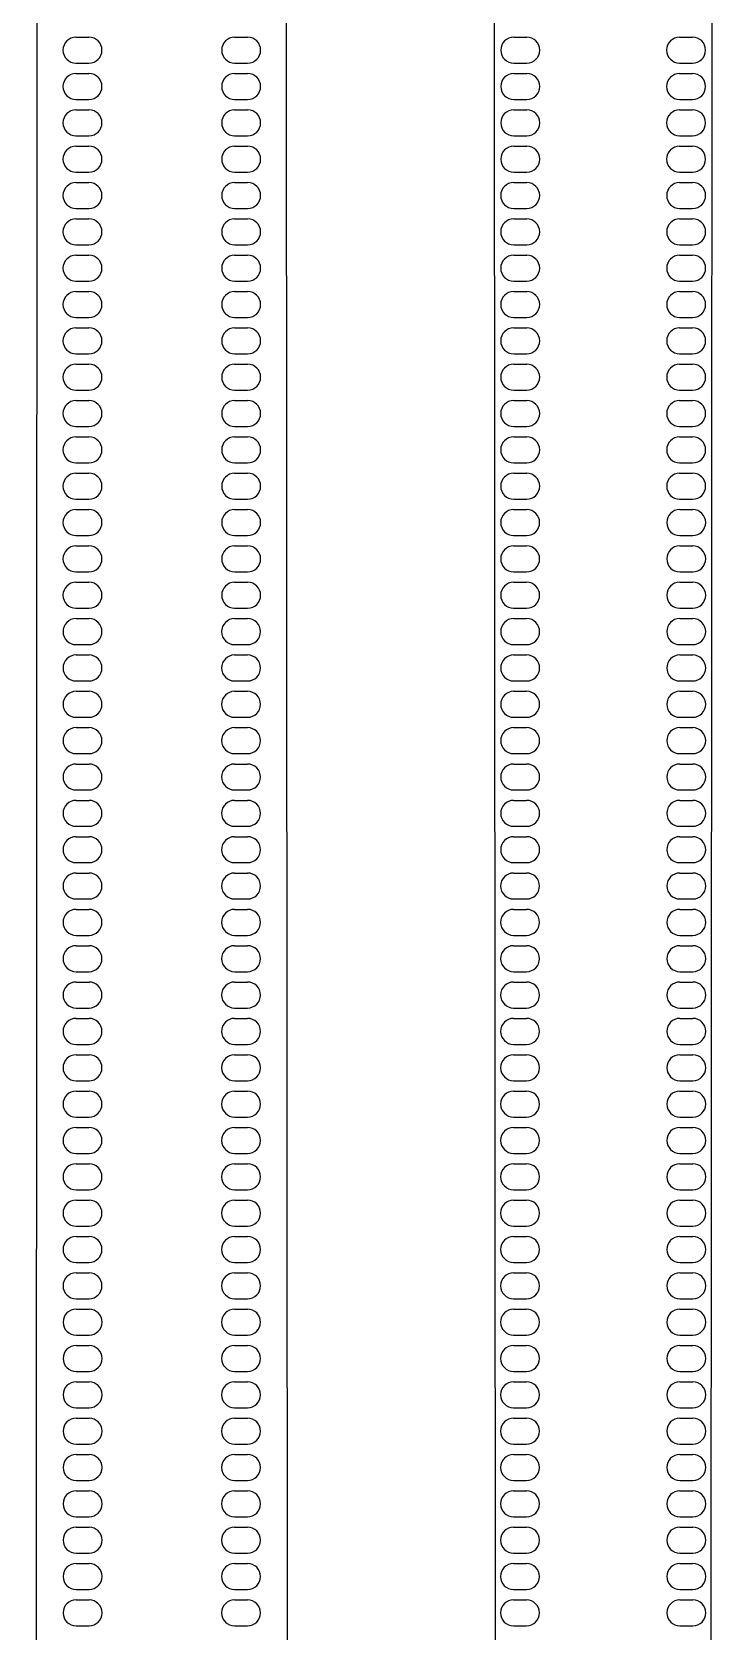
# Model space of a CAD drawing. Header units: millimetres. Extents: x -12.5 to 12.5, y -37.5 to 37.5.
# Drawn here: x -1.1 to 0.225, y -9.285 to -6.205 of the extents above; entities that cross this region are included whole.
import ezdxf

# ---------------------------------------------------------------- set-up
doc = ezdxf.new("R2010")
doc.units = ezdxf.units.MM

msp = doc.modelspace()

# ---------------------------------------------------------------- linework, layer by layer
at = {"color": 7, "linetype": 'Continuous'}
for p, q in [((-1.075, 24), (-1.1, -25)), ((-0.6, -25), (-0.625, 24)), ((-0.225, 24), (-0.2059, -13.45)), ((0.2059, -13.45), (0.225, 24)), ((-1.0153, -6.215), (-0.9903, -6.215)), ((-0.7097, -6.215), (-0.6847, -6.215)), ((-0.1722, -6.215), (-0.1472, -6.215)), ((0.1472, -6.215), (0.1722, -6.215)), ((-1.0153, -6.265), (-0.9903, -6.265)), ((-0.7097, -6.265), (-0.6847, -6.265)), ((-0.1722, -6.265), (-0.1472, -6.265)), ((0.1472, -6.265), (0.1722, -6.265)), ((-1.0153, -6.285), (-0.9903, -6.285)), ((-0.7097, -6.285), (-0.6847, -6.285)), ((-0.1722, -6.285), (-0.1472, -6.285)), ((0.1472, -6.285), (0.1722, -6.285)), ((-1.0153, -6.335), (-0.9903, -6.335)), ((-0.7097, -6.335), (-0.6847, -6.335)), ((-0.1722, -6.335), (-0.1472, -6.335)), ((0.1472, -6.335), (0.1722, -6.335)), ((-1.0153, -6.355), (-0.9903, -6.355)), ((-0.7097, -6.355), (-0.6847, -6.355)), ((-0.1722, -6.355), (-0.1472, -6.355)), ((0.1472, -6.355), (0.1722, -6.355)), ((-1.0153, -6.405), (-0.9903, -6.405)), ((-0.7097, -6.405), (-0.6847, -6.405)), ((-0.1722, -6.405), (-0.1472, -6.405)), ((0.1472, -6.405), (0.1722, -6.405)), ((-1.0153, -6.425), (-0.9903, -6.425)), ((-0.7097, -6.425), (-0.6847, -6.425)), ((-0.1722, -6.425), (-0.1472, -6.425)), ((0.1472, -6.425), (0.1722, -6.425)), ((-1.0153, -6.475), (-0.9903, -6.475)), ((-1.0153, -6.495), (-0.9903, -6.495)), ((-0.7097, -6.475), (-0.6847, -6.475)), ((-0.7097, -6.495), (-0.6847, -6.495)), ((-0.1723, -6.495), (-0.1473, -6.495)), ((-0.1722, -6.475), (-0.1472, -6.475)), ((0.1472, -6.475), (0.1722, -6.475)), ((0.1473, -6.495), (0.1723, -6.495)), ((-1.0153, -6.545), (-0.9903, -6.545)), ((-0.7097, -6.545), (-0.6847, -6.545)), ((-0.1723, -6.545), (-0.1473, -6.545)), ((0.1473, -6.545), (0.1723, -6.545)), ((-1.0153, -6.565), (-0.9903, -6.565)), ((-0.7097, -6.565), (-0.6847, -6.565)), ((-0.1723, -6.565), (-0.1473, -6.565)), ((0.1473, -6.565), (0.1723, -6.565)), ((-1.0153, -6.615), (-0.9903, -6.615)), ((-0.7097, -6.615), (-0.6847, -6.615)), ((-0.1723, -6.615), (-0.1473, -6.615)), ((0.1473, -6.615), (0.1723, -6.615)), ((-1.0153, -6.635), (-0.9903, -6.635)), ((-0.7097, -6.635), (-0.6847, -6.635)), ((-0.1723, -6.635), (-0.1473, -6.635)), ((0.1473, -6.635), (0.1723, -6.635)), ((-1.0153, -6.685), (-0.9903, -6.685)), ((-1.0153, -6.705), (-0.9903, -6.705)), ((-0.7097, -6.685), (-0.6847, -6.685)), ((-0.7097, -6.705), (-0.6847, -6.705)), ((-0.1723, -6.685), (-0.1473, -6.685)), ((-0.1723, -6.705), (-0.1473, -6.705)), ((0.1473, -6.685), (0.1723, -6.685)), ((0.1473, -6.705), (0.1723, -6.705)), ((-1.0153, -6.755), (-0.9903, -6.755)), ((-1.0153, -6.775), (-0.9903, -6.775)), ((-0.7097, -6.755), (-0.6847, -6.755)), ((-0.7097, -6.775), (-0.6847, -6.775)), ((-0.1723, -6.755), (-0.1473, -6.755)), ((-0.1723, -6.775), (-0.1473, -6.775)), ((0.1473, -6.755), (0.1723, -6.755)), ((0.1473, -6.775), (0.1723, -6.775)), ((-1.0153, -6.825), (-0.9903, -6.825)), ((-0.7097, -6.825), (-0.6847, -6.825)), ((-0.1723, -6.825), (-0.1473, -6.825)), ((0.1473, -6.825), (0.1723, -6.825)), ((-1.0153, -6.845), (-0.9903, -6.845)), ((-0.7097, -6.845), (-0.6847, -6.845)), ((-0.1723, -6.845), (-0.1473, -6.845)), ((0.1473, -6.845), (0.1723, -6.845)), ((-1.0153, -6.895), (-0.9903, -6.895)), ((-0.7097, -6.895), (-0.6847, -6.895)), ((-0.1723, -6.895), (-0.1473, -6.895)), ((0.1473, -6.895), (0.1723, -6.895)), ((-1.0153, -6.915), (-0.9903, -6.915)), ((-0.7097, -6.915), (-0.6847, -6.915)), ((-0.1723, -6.915), (-0.1473, -6.915)), ((0.1473, -6.915), (0.1723, -6.915)), ((-1.0153, -6.965), (-0.9903, -6.965)), ((-1.0153, -6.985), (-0.9903, -6.985)), ((-0.7097, -6.965), (-0.6847, -6.965)), ((-0.7097, -6.985), (-0.6847, -6.985)), ((-0.1723, -6.965), (-0.1473, -6.965)), ((-0.1723, -6.985), (-0.1473, -6.985)), ((0.1473, -6.965), (0.1723, -6.965)), ((0.1473, -6.985), (0.1723, -6.985)), ((-1.0153, -7.035), (-0.9903, -7.035)), ((-0.7097, -7.035), (-0.6847, -7.035)), ((-0.1723, -7.035), (-0.1473, -7.035)), ((0.1473, -7.035), (0.1723, -7.035)), ((-1.0153, -7.055), (-0.9903, -7.055)), ((-0.7097, -7.055), (-0.6847, -7.055)), ((-0.1723, -7.055), (-0.1473, -7.055)), ((0.1473, -7.055), (0.1723, -7.055)), ((-1.0153, -7.105), (-0.9903, -7.105)), ((-0.7097, -7.105), (-0.6847, -7.105)), ((-0.1723, -7.105), (-0.1473, -7.105)), ((0.1473, -7.105), (0.1723, -7.105)), ((-1.0153, -7.125), (-0.9903, -7.125)), ((-0.7097, -7.125), (-0.6847, -7.125)), ((-0.1724, -7.125), (-0.1474, -7.125)), ((0.1474, -7.125), (0.1724, -7.125)), ((-1.0153, -7.175), (-0.9903, -7.175)), ((-0.7097, -7.175), (-0.6847, -7.175)), ((-0.1724, -7.175), (-0.1474, -7.175)), ((0.1474, -7.175), (0.1724, -7.175)), ((-1.0153, -7.195), (-0.9903, -7.195)), ((-0.7097, -7.195), (-0.6847, -7.195)), ((-0.1724, -7.195), (-0.1474, -7.195)), ((0.1474, -7.195), (0.1724, -7.195)), ((-1.0153, -7.245), (-0.9903, -7.245)), ((-1.0153, -7.265), (-0.9903, -7.265)), ((-0.7097, -7.245), (-0.6847, -7.245)), ((-0.7097, -7.265), (-0.6847, -7.265)), ((-0.1724, -7.245), (-0.1474, -7.245)), ((-0.1724, -7.265), (-0.1474, -7.265)), ((0.1474, -7.245), (0.1724, -7.245)), ((0.1474, -7.265), (0.1724, -7.265)), ((-1.0153, -7.315), (-0.9903, -7.315)), ((-0.7097, -7.315), (-0.6847, -7.315)), ((-0.1724, -7.315), (-0.1474, -7.315)), ((0.1474, -7.315), (0.1724, -7.315)), ((-1.0152, -7.335), (-0.9902, -7.335)), ((-0.7098, -7.335), (-0.6848, -7.335)), ((-0.1724, -7.335), (-0.1474, -7.335)), ((0.1474, -7.335), (0.1724, -7.335)), ((-1.0152, -7.385), (-0.9902, -7.385)), ((-0.7098, -7.385), (-0.6848, -7.385)), ((-0.1724, -7.385), (-0.1474, -7.385)), ((0.1474, -7.385), (0.1724, -7.385)), ((-1.0152, -7.405), (-0.9902, -7.405)), ((-0.7098, -7.405), (-0.6848, -7.405)), ((-0.1724, -7.405), (-0.1474, -7.405)), ((0.1474, -7.405), (0.1724, -7.405)), ((-1.0152, -7.455), (-0.9902, -7.455)), ((-1.0152, -7.475), (-0.9902, -7.475)), ((-0.7098, -7.455), (-0.6848, -7.455)), ((-0.7098, -7.475), (-0.6848, -7.475)), ((-0.1724, -7.455), (-0.1474, -7.455)), ((-0.1724, -7.475), (-0.1474, -7.475)), ((0.1474, -7.455), (0.1724, -7.455)), ((0.1474, -7.475), (0.1724, -7.475)), ((-1.0152, -7.525), (-0.9902, -7.525)), ((-1.0152, -7.545), (-0.9902, -7.545)), ((-0.7098, -7.525), (-0.6848, -7.525)), ((-0.7098, -7.545), (-0.6848, -7.545)), ((-0.1724, -7.525), (-0.1474, -7.525)), ((-0.1724, -7.545), (-0.1474, -7.545)), ((0.1474, -7.525), (0.1724, -7.525)), ((0.1474, -7.545), (0.1724, -7.545)), ((-1.0152, -7.595), (-0.9902, -7.595)), ((-0.7098, -7.595), (-0.6848, -7.595)), ((-0.1724, -7.595), (-0.1474, -7.595)), ((0.1474, -7.595), (0.1724, -7.595)), ((-1.0152, -7.615), (-0.9902, -7.615)), ((-0.7098, -7.615), (-0.6848, -7.615)), ((-0.1724, -7.615), (-0.1474, -7.615)), ((0.1474, -7.615), (0.1724, -7.615)), ((-1.0152, -7.665), (-0.9902, -7.665)), ((-0.7098, -7.665), (-0.6848, -7.665)), ((-0.1724, -7.665), (-0.1474, -7.665)), ((0.1474, -7.665), (0.1724, -7.665)), ((-1.0152, -7.685), (-0.9902, -7.685)), ((-0.7098, -7.685), (-0.6848, -7.685)), ((-0.1724, -7.685), (-0.1474, -7.685)), ((0.1474, -7.685), (0.1724, -7.685)), ((-1.0152, -7.735), (-0.9902, -7.735)), ((-1.0152, -7.755), (-0.9902, -7.755)), ((-0.7098, -7.735), (-0.6848, -7.735)), ((-0.7098, -7.755), (-0.6848, -7.755)), ((-0.1724, -7.735), (-0.1474, -7.735)), ((-0.1724, -7.755), (-0.1474, -7.755)), ((0.1474, -7.735), (0.1724, -7.735)), ((0.1474, -7.755), (0.1724, -7.755)), ((-1.0152, -7.805), (-0.9902, -7.805)), ((-0.7098, -7.805), (-0.6848, -7.805)), ((-0.1724, -7.805), (-0.1474, -7.805)), ((0.1474, -7.805), (0.1724, -7.805)), ((-1.0152, -7.825), (-0.9902, -7.825)), ((-0.7098, -7.825), (-0.6848, -7.825)), ((-0.1725, -7.825), (-0.1475, -7.825)), ((0.1475, -7.825), (0.1725, -7.825)), ((-1.0152, -7.875), (-0.9902, -7.875)), ((-0.7098, -7.875), (-0.6848, -7.875)), ((-0.1725, -7.875), (-0.1475, -7.875)), ((0.1475, -7.875), (0.1725, -7.875)), ((-1.0152, -7.895), (-0.9902, -7.895)), ((-0.7098, -7.895), (-0.6848, -7.895)), ((-0.1725, -7.895), (-0.1475, -7.895)), ((0.1475, -7.895), (0.1725, -7.895)), ((-1.0152, -7.945), (-0.9902, -7.945)), ((-0.7098, -7.945), (-0.6848, -7.945)), ((-0.1725, -7.945), (-0.1475, -7.945)), ((0.1475, -7.945), (0.1725, -7.945)), ((-1.0152, -7.965), (-0.9902, -7.965)), ((-0.7098, -7.965), (-0.6848, -7.965)), ((-0.1725, -7.965), (-0.1475, -7.965)), ((0.1475, -7.965), (0.1725, -7.965)), ((-1.0152, -8.015), (-0.9902, -8.015)), ((-1.0152, -8.035), (-0.9902, -8.035)), ((-0.7098, -8.015), (-0.6848, -8.015)), ((-0.7098, -8.035), (-0.6848, -8.035)), ((-0.1725, -8.015), (-0.1475, -8.015)), ((-0.1725, -8.035), (-0.1475, -8.035)), ((0.1475, -8.015), (0.1725, -8.015)), ((0.1475, -8.035), (0.1725, -8.035)), ((-1.0152, -8.085), (-0.9902, -8.085)), ((-0.7098, -8.085), (-0.6848, -8.085)), ((-0.1725, -8.085), (-0.1475, -8.085)), ((0.1475, -8.085), (0.1725, -8.085)), ((-1.0152, -8.105), (-0.9902, -8.105)), ((-0.7098, -8.105), (-0.6848, -8.105)), ((-0.1725, -8.105), (-0.1475, -8.105)), ((0.1475, -8.105), (0.1725, -8.105)), ((-1.0152, -8.155), (-0.9902, -8.155)), ((-0.7098, -8.155), (-0.6848, -8.155)), ((-0.1725, -8.155), (-0.1475, -8.155)), ((0.1475, -8.155), (0.1725, -8.155)), ((-1.0152, -8.175), (-0.9902, -8.175)), ((-0.7098, -8.175), (-0.6848, -8.175)), ((-0.1725, -8.175), (-0.1475, -8.175)), ((0.1475, -8.175), (0.1725, -8.175)), ((-1.0152, -8.225), (-0.9902, -8.225)), ((-1.0152, -8.245), (-0.9902, -8.245)), ((-0.7098, -8.225), (-0.6848, -8.225)), ((-0.7098, -8.245), (-0.6848, -8.245)), ((-0.1725, -8.225), (-0.1475, -8.225)), ((-0.1725, -8.245), (-0.1475, -8.245)), ((0.1475, -8.225), (0.1725, -8.225)), ((0.1475, -8.245), (0.1725, -8.245)), ((-1.0152, -8.295), (-0.9902, -8.295)), ((-1.0152, -8.315), (-0.9902, -8.315)), ((-0.7098, -8.295), (-0.6848, -8.295)), ((-0.7098, -8.315), (-0.6848, -8.315)), ((-0.1725, -8.295), (-0.1475, -8.295)), ((-0.1725, -8.315), (-0.1475, -8.315)), ((0.1475, -8.295), (0.1725, -8.295)), ((0.1475, -8.315), (0.1725, -8.315)), ((-1.0152, -8.365), (-0.9902, -8.365)), ((-0.7098, -8.365), (-0.6848, -8.365)), ((-0.1725, -8.365), (-0.1475, -8.365)), ((0.1475, -8.365), (0.1725, -8.365)), ((-1.0152, -8.385), (-0.9902, -8.385)), ((-0.7098, -8.385), (-0.6848, -8.385)), ((-0.1725, -8.385), (-0.1475, -8.385)), ((0.1475, -8.385), (0.1725, -8.385)), ((-1.0152, -8.435), (-0.9902, -8.435)), ((-0.7098, -8.435), (-0.6848, -8.435)), ((-0.1725, -8.435), (-0.1475, -8.435)), ((0.1475, -8.435), (0.1725, -8.435)), ((-1.0152, -8.455), (-0.9902, -8.455)), ((-0.7098, -8.455), (-0.6848, -8.455)), ((-0.1725, -8.455), (-0.1475, -8.455)), ((0.1475, -8.455), (0.1725, -8.455)), ((-1.0152, -8.505), (-0.9902, -8.505)), ((-1.0152, -8.525), (-0.9902, -8.525)), ((-0.7098, -8.505), (-0.6848, -8.505)), ((-0.7098, -8.525), (-0.6848, -8.525)), ((-0.1726, -8.525), (-0.1476, -8.525)), ((-0.1725, -8.505), (-0.1475, -8.505)), ((0.1475, -8.505), (0.1725, -8.505)), ((0.1476, -8.525), (0.1726, -8.525)), ((-1.0152, -8.575), (-0.9902, -8.575)), ((-0.7098, -8.575), (-0.6848, -8.575)), ((-0.1726, -8.575), (-0.1476, -8.575)), ((0.1476, -8.575), (0.1726, -8.575)), ((-1.0152, -8.595), (-0.9902, -8.595)), ((-0.7098, -8.595), (-0.6848, -8.595)), ((-0.1726, -8.595), (-0.1476, -8.595)), ((0.1476, -8.595), (0.1726, -8.595)), ((-1.0152, -8.645), (-0.9902, -8.645)), ((-0.7098, -8.645), (-0.6848, -8.645)), ((-0.1726, -8.645), (-0.1476, -8.645)), ((0.1476, -8.645), (0.1726, -8.645)), ((-1.0151, -8.665), (-0.9901, -8.665)), ((-0.7099, -8.665), (-0.6849, -8.665)), ((-0.1726, -8.665), (-0.1476, -8.665)), ((0.1476, -8.665), (0.1726, -8.665)), ((-1.0151, -8.715), (-0.9901, -8.715)), ((-0.7099, -8.715), (-0.6849, -8.715)), ((-0.1726, -8.715), (-0.1476, -8.715)), ((0.1476, -8.715), (0.1726, -8.715)), ((-1.0151, -8.735), (-0.9901, -8.735)), ((-0.7099, -8.735), (-0.6849, -8.735)), ((-0.1726, -8.735), (-0.1476, -8.735)), ((0.1476, -8.735), (0.1726, -8.735)), ((-1.0151, -8.785), (-0.9901, -8.785)), ((-1.0151, -8.805), (-0.9901, -8.805)), ((-0.7099, -8.785), (-0.6849, -8.785)), ((-0.7099, -8.805), (-0.6849, -8.805)), ((-0.1726, -8.785), (-0.1476, -8.785)), ((-0.1726, -8.805), (-0.1476, -8.805)), ((0.1476, -8.785), (0.1726, -8.785)), ((0.1476, -8.805), (0.1726, -8.805)), ((-1.0151, -8.855), (-0.9901, -8.855)), ((-0.7099, -8.855), (-0.6849, -8.855)), ((-0.1726, -8.855), (-0.1476, -8.855)), ((0.1476, -8.855), (0.1726, -8.855)), ((-1.0151, -8.875), (-0.9901, -8.875)), ((-0.7099, -8.875), (-0.6849, -8.875)), ((-0.1726, -8.875), (-0.1476, -8.875)), ((0.1476, -8.875), (0.1726, -8.875)), ((-1.0151, -8.925), (-0.9901, -8.925)), ((-0.7099, -8.925), (-0.6849, -8.925)), ((-0.1726, -8.925), (-0.1476, -8.925)), ((0.1476, -8.925), (0.1726, -8.925)), ((-1.0151, -8.945), (-0.9901, -8.945)), ((-0.7099, -8.945), (-0.6849, -8.945)), ((-0.1726, -8.945), (-0.1476, -8.945)), ((0.1476, -8.945), (0.1726, -8.945)), ((-1.0151, -8.995), (-0.9901, -8.995)), ((-1.0151, -9.015), (-0.9901, -9.015)), ((-0.7099, -8.995), (-0.6849, -8.995)), ((-0.7099, -9.015), (-0.6849, -9.015)), ((-0.1726, -8.995), (-0.1476, -8.995)), ((-0.1726, -9.015), (-0.1476, -9.015)), ((0.1476, -8.995), (0.1726, -8.995)), ((0.1476, -9.015), (0.1726, -9.015)), ((-1.0151, -9.065), (-0.9901, -9.065)), ((-1.0151, -9.085), (-0.9901, -9.085)), ((-0.7099, -9.065), (-0.6849, -9.065)), ((-0.7099, -9.085), (-0.6849, -9.085)), ((-0.1726, -9.065), (-0.1476, -9.065)), ((-0.1726, -9.085), (-0.1476, -9.085)), ((0.1476, -9.065), (0.1726, -9.065)), ((0.1476, -9.085), (0.1726, -9.085)), ((-1.0151, -9.135), (-0.9901, -9.135)), ((-0.7099, -9.135), (-0.6849, -9.135)), ((-0.1726, -9.135), (-0.1476, -9.135)), ((0.1476, -9.135), (0.1726, -9.135)), ((-1.0151, -9.155), (-0.9901, -9.155)), ((-0.7099, -9.155), (-0.6849, -9.155)), ((-0.1727, -9.155), (-0.1477, -9.155)), ((0.1477, -9.155), (0.1727, -9.155)), ((-1.0151, -9.205), (-0.9901, -9.205)), ((-0.7099, -9.205), (-0.6849, -9.205)), ((-0.1727, -9.205), (-0.1477, -9.205)), ((0.1477, -9.205), (0.1727, -9.205)), ((-1.0151, -9.225), (-0.9901, -9.225)), ((-0.7099, -9.225), (-0.6849, -9.225)), ((-0.1727, -9.225), (-0.1477, -9.225)), ((0.1477, -9.225), (0.1727, -9.225)), ((-1.0151, -9.275), (-0.9901, -9.275)), ((-0.7099, -9.275), (-0.6849, -9.275)), ((-0.1727, -9.275), (-0.1477, -9.275)), ((0.1477, -9.275), (0.1727, -9.275))]:
    msp.add_line(p, q, dxfattribs=at)
for centre, start, end in [((-1.0153, -6.24), 90, 270), ((-0.9903, -6.24), 270, 90), ((-0.7097, -6.24), 90, 270), ((-0.6847, -6.24), 270, 90), ((-0.1722, -6.24), 90, 270), ((-0.1472, -6.24), 270, 90), ((0.1472, -6.24), 90, 270), ((0.1722, -6.24), 270, 90), ((-1.0153, -6.31), 90, 270), ((-0.9903, -6.31), 270, 90), ((-0.7097, -6.31), 90, 270), ((-0.6847, -6.31), 270, 90), ((-0.1722, -6.31), 90, 270), ((-0.1472, -6.31), 270, 90), ((0.1472, -6.31), 90, 270), ((0.1722, -6.31), 270, 90), ((-1.0153, -6.38), 90, 270), ((-0.9903, -6.38), 270, 90), ((-0.7097, -6.38), 90, 270), ((-0.6847, -6.38), 270, 90), ((-0.1722, -6.38), 90, 270), ((-0.1472, -6.38), 270, 90), ((0.1472, -6.38), 90, 270), ((0.1722, -6.38), 270, 90), ((-1.0153, -6.45), 90, 270), ((-0.9903, -6.45), 270, 90), ((-0.7097, -6.45), 90, 270), ((-0.6847, -6.45), 270, 90), ((-0.1722, -6.45), 90, 270), ((-0.1472, -6.45), 270, 90), ((0.1472, -6.45), 90, 270), ((0.1722, -6.45), 270, 90), ((-1.0153, -6.52), 90, 270), ((-0.9903, -6.52), 270, 90), ((-0.7097, -6.52), 90, 270), ((-0.6847, -6.52), 270, 90), ((-0.1723, -6.52), 90, 270), ((-0.1473, -6.52), 270, 90), ((0.1473, -6.52), 90, 270), ((0.1723, -6.52), 270, 90), ((-1.0153, -6.59), 90, 270), ((-0.9903, -6.59), 270, 90), ((-0.7097, -6.59), 90, 270), ((-0.6847, -6.59), 270, 90), ((-0.1723, -6.59), 90, 270), ((-0.1473, -6.59), 270, 90), ((0.1473, -6.59), 90, 270), ((0.1723, -6.59), 270, 90), ((-1.0153, -6.66), 90, 270), ((-0.9903, -6.66), 270, 90), ((-0.7097, -6.66), 90, 270), ((-0.6847, -6.66), 270, 90), ((-0.1723, -6.66), 90, 270), ((-0.1473, -6.66), 270, 90), ((0.1473, -6.66), 90, 270), ((0.1723, -6.66), 270, 90), ((-1.0153, -6.73), 90, 270), ((-0.9903, -6.73), 270, 90), ((-0.7097, -6.73), 90, 270), ((-0.6847, -6.73), 270, 90), ((-0.1723, -6.73), 90, 270), ((-0.1473, -6.73), 270, 90), ((0.1473, -6.73), 90, 270), ((0.1723, -6.73), 270, 90), ((-1.0153, -6.8), 90, 270), ((-0.9903, -6.8), 270, 90), ((-0.7097, -6.8), 90, 270), ((-0.6847, -6.8), 270, 90), ((-0.1723, -6.8), 90, 270), ((-0.1473, -6.8), 270, 90), ((0.1473, -6.8), 90, 270), ((0.1723, -6.8), 270, 90), ((-1.0153, -6.87), 90, 270), ((-0.9903, -6.87), 270, 90), ((-0.7097, -6.87), 90, 270), ((-0.6847, -6.87), 270, 90), ((-0.1723, -6.87), 90, 270), ((-0.1473, -6.87), 270, 90), ((0.1473, -6.87), 90, 270), ((0.1723, -6.87), 270, 90), ((-1.0153, -6.94), 90, 270), ((-0.9903, -6.94), 270, 90), ((-0.7097, -6.94), 90, 270), ((-0.6847, -6.94), 270, 90), ((-0.1723, -6.94), 90, 270), ((-0.1473, -6.94), 270, 90), ((0.1473, -6.94), 90, 270), ((0.1723, -6.94), 270, 90), ((-1.0153, -7.01), 90, 270), ((-0.9903, -7.01), 270, 90), ((-0.7097, -7.01), 90, 270), ((-0.6847, -7.01), 270, 90), ((-0.1723, -7.01), 90, 270), ((-0.1473, -7.01), 270, 90), ((0.1473, -7.01), 90, 270), ((0.1723, -7.01), 270, 90), ((-1.0153, -7.08), 90, 270), ((-0.9903, -7.08), 270, 90), ((-0.7097, -7.08), 90, 270), ((-0.6847, -7.08), 270, 90), ((-0.1723, -7.08), 90, 270), ((-0.1473, -7.08), 270, 90), ((0.1473, -7.08), 90, 270), ((0.1723, -7.08), 270, 90), ((-1.0153, -7.15), 90, 270), ((-0.9903, -7.15), 270, 90), ((-0.7097, -7.15), 90, 270), ((-0.6847, -7.15), 270, 90), ((-0.1724, -7.15), 90, 270), ((-0.1474, -7.15), 270, 90), ((0.1474, -7.15), 90, 270), ((0.1724, -7.15), 270, 90), ((-1.0153, -7.22), 90, 270), ((-0.9903, -7.22), 270, 90), ((-0.7097, -7.22), 90, 270), ((-0.6847, -7.22), 270, 90), ((-0.1724, -7.22), 90, 270), ((-0.1474, -7.22), 270, 90), ((0.1474, -7.22), 90, 270), ((0.1724, -7.22), 270, 90), ((-1.0153, -7.29), 90, 270), ((-0.9903, -7.29), 270, 90), ((-0.7097, -7.29), 90, 270), ((-0.6847, -7.29), 270, 90), ((-0.1724, -7.29), 90, 270), ((-0.1474, -7.29), 270, 90), ((0.1474, -7.29), 90, 270), ((0.1724, -7.29), 270, 90), ((-1.0152, -7.36), 90, 270), ((-0.9902, -7.36), 270, 90), ((-0.7098, -7.36), 90, 270), ((-0.6848, -7.36), 270, 90), ((-0.1724, -7.36), 90, 270), ((-0.1474, -7.36), 270, 90), ((0.1474, -7.36), 90, 270), ((0.1724, -7.36), 270, 90), ((-1.0152, -7.43), 90, 270), ((-0.9902, -7.43), 270, 90), ((-0.7098, -7.43), 90, 270), ((-0.6848, -7.43), 270, 90), ((-0.1724, -7.43), 90, 270), ((-0.1474, -7.43), 270, 90), ((0.1474, -7.43), 90, 270), ((0.1724, -7.43), 270, 90), ((-1.0152, -7.5), 90, 270), ((-0.9902, -7.5), 270, 90), ((-0.7098, -7.5), 90, 270), ((-0.6848, -7.5), 270, 90), ((-0.1724, -7.5), 90, 270), ((-0.1474, -7.5), 270, 90), ((0.1474, -7.5), 90, 270), ((0.1724, -7.5), 270, 90), ((-1.0152, -7.57), 90, 270), ((-0.9902, -7.57), 270, 90), ((-0.7098, -7.57), 90, 270), ((-0.6848, -7.57), 270, 90), ((-0.1724, -7.57), 90, 270), ((-0.1474, -7.57), 270, 90), ((0.1474, -7.57), 90, 270), ((0.1724, -7.57), 270, 90), ((-1.0152, -7.64), 90, 270), ((-0.9902, -7.64), 270, 90), ((-0.7098, -7.64), 90, 270), ((-0.6848, -7.64), 270, 90), ((-0.1724, -7.64), 90, 270), ((-0.1474, -7.64), 270, 90), ((0.1474, -7.64), 90, 270), ((0.1724, -7.64), 270, 90), ((-1.0152, -7.71), 90, 270), ((-0.9902, -7.71), 270, 90), ((-0.7098, -7.71), 90, 270), ((-0.6848, -7.71), 270, 90), ((-0.1724, -7.71), 90, 270), ((-0.1474, -7.71), 270, 90), ((0.1474, -7.71), 90, 270), ((0.1724, -7.71), 270, 90), ((-1.0152, -7.78), 90, 270), ((-0.9902, -7.78), 270, 90), ((-0.7098, -7.78), 90, 270), ((-0.6848, -7.78), 270, 90), ((-0.1724, -7.78), 90, 270), ((-0.1474, -7.78), 270, 90), ((0.1474, -7.78), 90, 270), ((0.1724, -7.78), 270, 90), ((-1.0152, -7.85), 90, 270), ((-0.9902, -7.85), 270, 90), ((-0.7098, -7.85), 90, 270), ((-0.6848, -7.85), 270, 90), ((-0.1725, -7.85), 90, 270), ((-0.1475, -7.85), 270, 90), ((0.1475, -7.85), 90, 270), ((0.1725, -7.85), 270, 90), ((-1.0152, -7.92), 90, 270), ((-0.9902, -7.92), 270, 90), ((-0.7098, -7.92), 90, 270), ((-0.6848, -7.92), 270, 90), ((-0.1725, -7.92), 90, 270), ((-0.1475, -7.92), 270, 90), ((0.1475, -7.92), 90, 270), ((0.1725, -7.92), 270, 90), ((-1.0152, -7.99), 90, 270), ((-0.9902, -7.99), 270, 90), ((-0.7098, -7.99), 90, 270), ((-0.6848, -7.99), 270, 90), ((-0.1725, -7.99), 90, 270), ((-0.1475, -7.99), 270, 90), ((0.1475, -7.99), 90, 270), ((0.1725, -7.99), 270, 90), ((-1.0152, -8.06), 90, 270), ((-0.9902, -8.06), 270, 90), ((-0.7098, -8.06), 90, 270), ((-0.6848, -8.06), 270, 90), ((-0.1725, -8.06), 90, 270), ((-0.1475, -8.06), 270, 90), ((0.1475, -8.06), 90, 270), ((0.1725, -8.06), 270, 90), ((-1.0152, -8.13), 90, 270), ((-0.9902, -8.13), 270, 90), ((-0.7098, -8.13), 90, 270), ((-0.6848, -8.13), 270, 90), ((-0.1725, -8.13), 90, 270), ((-0.1475, -8.13), 270, 90), ((0.1475, -8.13), 90, 270), ((0.1725, -8.13), 270, 90), ((-1.0152, -8.2), 90, 270), ((-0.9902, -8.2), 270, 90), ((-0.7098, -8.2), 90, 270), ((-0.6848, -8.2), 270, 90), ((-0.1725, -8.2), 90, 270), ((-0.1475, -8.2), 270, 90), ((0.1475, -8.2), 90, 270), ((0.1725, -8.2), 270, 90), ((-1.0152, -8.27), 90, 270), ((-0.9902, -8.27), 270, 90), ((-0.7098, -8.27), 90, 270), ((-0.6848, -8.27), 270, 90), ((-0.1725, -8.27), 90, 270), ((-0.1475, -8.27), 270, 90), ((0.1475, -8.27), 90, 270), ((0.1725, -8.27), 270, 90), ((-1.0152, -8.34), 90, 270), ((-0.9902, -8.34), 270, 90), ((-0.7098, -8.34), 90, 270), ((-0.6848, -8.34), 270, 90), ((-0.1725, -8.34), 90, 270), ((-0.1475, -8.34), 270, 90), ((0.1475, -8.34), 90, 270), ((0.1725, -8.34), 270, 90), ((-1.0152, -8.41), 90, 270), ((-0.9902, -8.41), 270, 90), ((-0.7098, -8.41), 90, 270), ((-0.6848, -8.41), 270, 90), ((-0.1725, -8.41), 90, 270), ((-0.1475, -8.41), 270, 90), ((0.1475, -8.41), 90, 270), ((0.1725, -8.41), 270, 90), ((-1.0152, -8.48), 90, 270), ((-0.9902, -8.48), 270, 90), ((-0.7098, -8.48), 90, 270), ((-0.6848, -8.48), 270, 90), ((-0.1725, -8.48), 90, 270), ((-0.1475, -8.48), 270, 90), ((0.1475, -8.48), 90, 270), ((0.1725, -8.48), 270, 90), ((-1.0152, -8.55), 90, 270), ((-0.9902, -8.55), 270, 90), ((-0.7098, -8.55), 90, 270), ((-0.6848, -8.55), 270, 90), ((-0.1726, -8.55), 90, 270), ((-0.1476, -8.55), 270, 90), ((0.1476, -8.55), 90, 270), ((0.1726, -8.55), 270, 90), ((-1.0152, -8.62), 90, 270), ((-0.9902, -8.62), 270, 90), ((-0.7098, -8.62), 90, 270), ((-0.6848, -8.62), 270, 90), ((-0.1726, -8.62), 90, 270), ((-0.1476, -8.62), 270, 90), ((0.1476, -8.62), 90, 270), ((0.1726, -8.62), 270, 90), ((-1.0151, -8.69), 90, 270), ((-0.9901, -8.69), 270, 90), ((-0.7099, -8.69), 90, 270), ((-0.6849, -8.69), 270, 90), ((-0.1726, -8.69), 90, 270), ((-0.1476, -8.69), 270, 90), ((0.1476, -8.69), 90, 270), ((0.1726, -8.69), 270, 90), ((-1.0151, -8.76), 90, 270), ((-0.9901, -8.76), 270, 90), ((-0.7099, -8.76), 90, 270), ((-0.6849, -8.76), 270, 90), ((-0.1726, -8.76), 90, 270), ((-0.1476, -8.76), 270, 90), ((0.1476, -8.76), 90, 270), ((0.1726, -8.76), 270, 90), ((-1.0151, -8.83), 90, 270), ((-0.9901, -8.83), 270, 90), ((-0.7099, -8.83), 90, 270), ((-0.6849, -8.83), 270, 90), ((-0.1726, -8.83), 90, 270), ((-0.1476, -8.83), 270, 90), ((0.1476, -8.83), 90, 270), ((0.1726, -8.83), 270, 90), ((-1.0151, -8.9), 90, 270), ((-0.9901, -8.9), 270, 90), ((-0.7099, -8.9), 90, 270), ((-0.6849, -8.9), 270, 90), ((-0.1726, -8.9), 90, 270), ((-0.1476, -8.9), 270, 90), ((0.1476, -8.9), 90, 270), ((0.1726, -8.9), 270, 90), ((-1.0151, -8.97), 90, 270), ((-0.9901, -8.97), 270, 90), ((-0.7099, -8.97), 90, 270), ((-0.6849, -8.97), 270, 90), ((-0.1726, -8.97), 90, 270), ((-0.1476, -8.97), 270, 90), ((0.1476, -8.97), 90, 270), ((0.1726, -8.97), 270, 90), ((-1.0151, -9.04), 90, 270), ((-0.9901, -9.04), 270, 90), ((-0.7099, -9.04), 90, 270), ((-0.6849, -9.04), 270, 90), ((-0.1726, -9.04), 90, 270), ((-0.1476, -9.04), 270, 90), ((0.1476, -9.04), 90, 270), ((0.1726, -9.04), 270, 90), ((-1.0151, -9.11), 90, 270), ((-0.9901, -9.11), 270, 90), ((-0.7099, -9.11), 90, 270), ((-0.6849, -9.11), 270, 90), ((-0.1726, -9.11), 90, 270), ((-0.1476, -9.11), 270, 90), ((0.1476, -9.11), 90, 270), ((0.1726, -9.11), 270, 90), ((-1.0151, -9.18), 90, 270), ((-0.9901, -9.18), 270, 90), ((-0.7099, -9.18), 90, 270), ((-0.6849, -9.18), 270, 90), ((-0.1727, -9.18), 90, 270), ((-0.1477, -9.18), 270, 90), ((0.1477, -9.18), 90, 270), ((0.1727, -9.18), 270, 90), ((-1.0151, -9.25), 90, 270), ((-0.9901, -9.25), 270, 90), ((-0.7099, -9.25), 90, 270), ((-0.6849, -9.25), 270, 90), ((-0.1727, -9.25), 90, 270), ((-0.1477, -9.25), 270, 90), ((0.1477, -9.25), 90, 270), ((0.1727, -9.25), 270, 90)]:
    msp.add_arc(centre, 0.025, start, end, dxfattribs=at)

doc.saveas('drawing.dxf')
